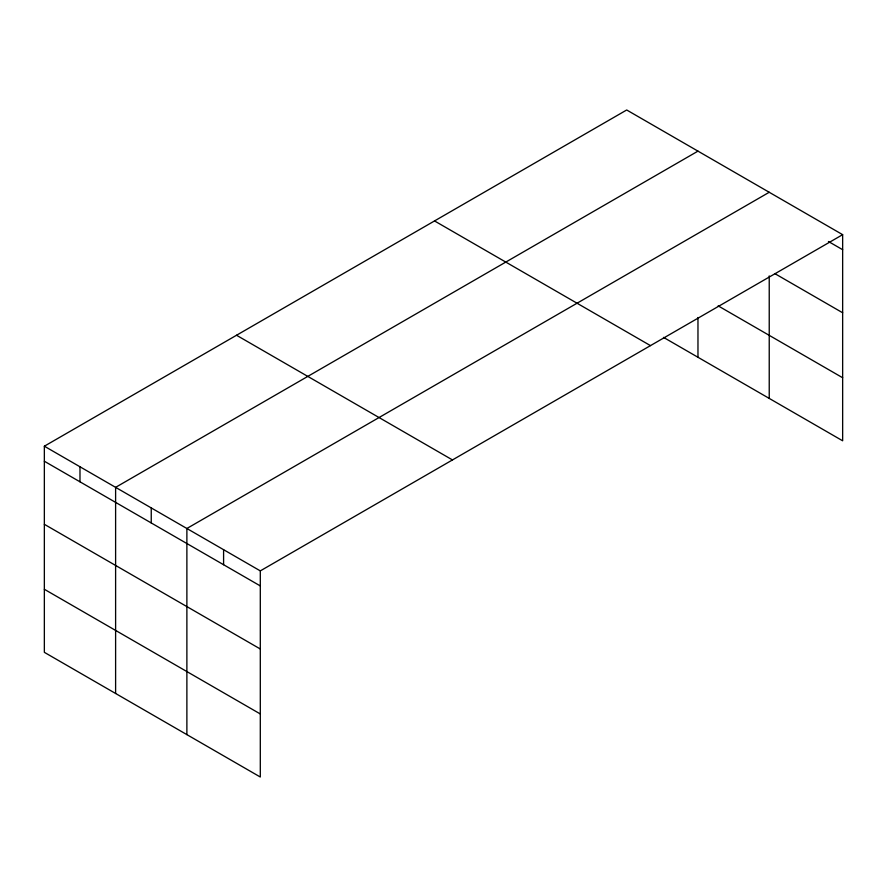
<?xml version="1.0" encoding="UTF-8"?>
<svg xmlns="http://www.w3.org/2000/svg" width="887" height="887" viewBox="0 0 887 887"><rect width="100%" height="100%" fill="white"/><g stroke="black" fill="none" stroke-linecap="round" stroke-linejoin="round"><path stroke-width="1.33" d="M663.52 337.382L842.65 440.795L842.65 234.667L626.699 109.988L44.35 446.205L44.35 652.333L260.301 777.012L260.301 570.884L44.35 446.205M697.969 151.134L115.609 487.351L115.609 693.479M769.229 192.268L186.88 528.486L186.88 734.624M260.301 570.884L842.65 234.667M828.436 241.497L842.65 249.702M775.149 273.795L842.65 312.767M718.16 305.86L842.65 377.74M434.53 220.941L650.47 345.62M236.53 335.253L452.47 459.932M44.35 461.24L260.301 585.919M44.35 524.306L260.301 648.985M44.35 589.278L260.301 713.957M769.229 275.901L769.229 398.407M697.969 317.502L697.969 357.261M223.591 549.685L223.591 564.72M151.245 507.918L151.245 522.953M79.985 466.773L79.985 481.807"/></g></svg>
